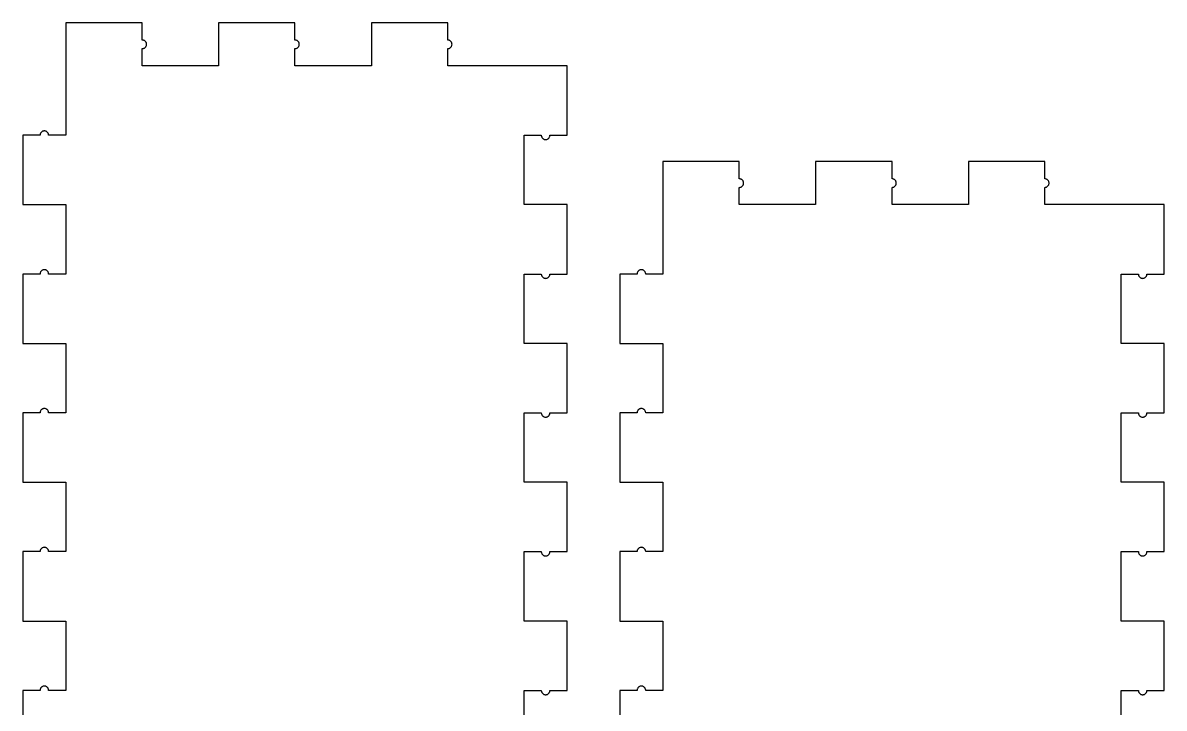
# Model space of a CAD drawing. Header units: metres. Extents: x -3 to 302, y -3 to 183.
# Drawn here: x 219.9 to 302.1, y 133.7 to 183.1 of the extents above; entities that cross this region are included whole.
import ezdxf

# ---------------------------------------------------------------- set-up
doc = ezdxf.new("R2010")
doc.units = ezdxf.units.M

msp = doc.modelspace()

# ---------------------------------------------------------------- linework, layer by layer
for p, q in [((228.5, 183.1), (223, 183.1)), ((223, 183.1), (223, 175)), ((228.5, 181.86), (228.5, 183.1)), ((239.5, 183.1), (234, 183.1)), ((234, 183.1), (234, 180)), ((239.5, 181.86), (239.5, 183.1)), ((250.5, 183.1), (245, 183.1)), ((245, 183.1), (245, 180)), ((250.5, 181.86), (250.5, 183.1)), ((228.532, 181.858), (228.5, 181.86)), ((228.564, 181.853), (228.532, 181.858)), ((228.596, 181.845), (228.564, 181.853)), ((228.626, 181.833), (228.596, 181.845)), ((228.655, 181.818), (228.626, 181.833)), ((228.682, 181.801), (228.655, 181.818)), ((228.707, 181.78), (228.682, 181.801)), ((228.73, 181.757), (228.707, 181.78)), ((228.751, 181.732), (228.73, 181.757)), ((228.768, 181.705), (228.751, 181.732)), ((228.783, 181.676), (228.768, 181.705)), ((228.795, 181.646), (228.783, 181.676)), ((239.532, 181.858), (239.5, 181.86)), ((239.564, 181.853), (239.532, 181.858)), ((239.596, 181.845), (239.564, 181.853)), ((239.626, 181.833), (239.596, 181.845)), ((239.655, 181.818), (239.626, 181.833)), ((239.682, 181.801), (239.655, 181.818)), ((239.707, 181.78), (239.682, 181.801)), ((239.73, 181.757), (239.707, 181.78)), ((239.751, 181.732), (239.73, 181.757)), ((239.768, 181.705), (239.751, 181.732)), ((239.783, 181.676), (239.768, 181.705)), ((239.795, 181.646), (239.783, 181.676)), ((250.532, 181.858), (250.5, 181.86)), ((250.564, 181.853), (250.532, 181.858)), ((250.596, 181.845), (250.564, 181.853)), ((250.626, 181.833), (250.596, 181.845)), ((250.655, 181.818), (250.626, 181.833)), ((250.682, 181.801), (250.655, 181.818)), ((250.707, 181.78), (250.682, 181.801)), ((250.73, 181.757), (250.707, 181.78)), ((250.751, 181.732), (250.73, 181.757)), ((250.768, 181.705), (250.751, 181.732)), ((250.783, 181.676), (250.768, 181.705)), ((250.795, 181.646), (250.783, 181.676)), ((228.5, 181.24), (228.532, 181.242)), ((228.5, 180), (228.5, 181.24)), ((228.532, 181.242), (228.564, 181.247)), ((228.564, 181.247), (228.596, 181.255)), ((228.596, 181.255), (228.626, 181.267)), ((228.626, 181.267), (228.655, 181.282)), ((228.655, 181.282), (228.682, 181.299)), ((228.682, 181.299), (228.707, 181.32)), ((228.707, 181.32), (228.73, 181.343)), ((228.73, 181.343), (228.751, 181.368)), ((228.751, 181.368), (228.768, 181.395)), ((228.768, 181.395), (228.783, 181.424)), ((228.783, 181.424), (228.795, 181.454)), ((228.803, 181.614), (228.795, 181.646)), ((228.795, 181.454), (228.803, 181.486)), ((228.808, 181.582), (228.803, 181.614)), ((228.803, 181.486), (228.808, 181.518)), ((228.81, 181.55), (228.808, 181.582)), ((228.808, 181.518), (228.81, 181.55)), ((239.5, 181.24), (239.532, 181.242)), ((239.5, 180), (239.5, 181.24)), ((239.532, 181.242), (239.564, 181.247)), ((239.564, 181.247), (239.596, 181.255)), ((239.596, 181.255), (239.626, 181.267)), ((239.626, 181.267), (239.655, 181.282)), ((239.655, 181.282), (239.682, 181.299)), ((239.682, 181.299), (239.707, 181.32)), ((239.707, 181.32), (239.73, 181.343)), ((239.73, 181.343), (239.751, 181.368)), ((239.751, 181.368), (239.768, 181.395)), ((239.768, 181.395), (239.783, 181.424)), ((239.783, 181.424), (239.795, 181.454)), ((239.803, 181.614), (239.795, 181.646)), ((239.795, 181.454), (239.803, 181.486)), ((239.808, 181.582), (239.803, 181.614)), ((239.803, 181.486), (239.808, 181.518)), ((239.81, 181.55), (239.808, 181.582)), ((239.808, 181.518), (239.81, 181.55)), ((250.5, 181.24), (250.532, 181.242)), ((250.5, 180), (250.5, 181.24)), ((250.532, 181.242), (250.564, 181.247)), ((250.564, 181.247), (250.596, 181.255)), ((250.596, 181.255), (250.626, 181.267)), ((250.626, 181.267), (250.655, 181.282)), ((250.655, 181.282), (250.682, 181.299)), ((250.682, 181.299), (250.707, 181.32)), ((250.707, 181.32), (250.73, 181.343)), ((250.73, 181.343), (250.751, 181.368)), ((250.751, 181.368), (250.768, 181.395)), ((250.768, 181.395), (250.783, 181.424)), ((250.783, 181.424), (250.795, 181.454)), ((250.803, 181.614), (250.795, 181.646)), ((250.795, 181.454), (250.803, 181.486)), ((250.808, 181.582), (250.803, 181.614)), ((250.803, 181.486), (250.808, 181.518)), ((250.81, 181.55), (250.808, 181.582)), ((250.808, 181.518), (250.81, 181.55)), ((234, 180), (228.5, 180)), ((245, 180), (239.5, 180)), ((259.1, 180), (250.5, 180)), ((259.1, 175), (259.1, 180)), ((221.155, 175.096), (221.147, 175.064)), ((221.167, 175.126), (221.155, 175.096)), ((221.182, 175.155), (221.167, 175.126)), ((221.199, 175.182), (221.182, 175.155)), ((221.22, 175.207), (221.199, 175.182)), ((221.243, 175.23), (221.22, 175.207)), ((221.268, 175.251), (221.243, 175.23)), ((221.295, 175.268), (221.268, 175.251)), ((221.324, 175.283), (221.295, 175.268)), ((221.354, 175.295), (221.324, 175.283)), ((221.386, 175.303), (221.354, 175.295)), ((221.418, 175.308), (221.386, 175.303)), ((221.45, 175.31), (221.418, 175.308)), ((221.482, 175.308), (221.45, 175.31)), ((221.514, 175.303), (221.482, 175.308)), ((221.546, 175.295), (221.514, 175.303)), ((221.576, 175.283), (221.546, 175.295)), ((221.605, 175.268), (221.576, 175.283)), ((221.632, 175.251), (221.605, 175.268)), ((221.657, 175.23), (221.632, 175.251)), ((221.68, 175.207), (221.657, 175.23)), ((221.701, 175.182), (221.68, 175.207)), ((221.718, 175.155), (221.701, 175.182)), ((221.733, 175.126), (221.718, 175.155)), ((221.745, 175.096), (221.733, 175.126)), ((221.753, 175.064), (221.745, 175.096)), ((221.14, 175), (219.9, 175)), ((219.9, 175), (219.9, 170)), ((221.142, 175.032), (221.14, 175)), ((221.147, 175.064), (221.142, 175.032)), ((221.758, 175.032), (221.753, 175.064)), ((221.76, 175), (221.758, 175.032)), ((223, 175), (221.76, 175)), ((256, 170), (256, 175)), ((256, 175), (257.24, 175)), ((257.24, 175), (257.242, 174.968)), ((257.242, 174.968), (257.247, 174.936)), ((257.247, 174.936), (257.255, 174.904)), ((257.255, 174.904), (257.267, 174.874)), ((257.267, 174.874), (257.282, 174.845)), ((257.282, 174.845), (257.299, 174.818)), ((257.299, 174.818), (257.32, 174.793)), ((257.32, 174.793), (257.343, 174.77)), ((257.343, 174.77), (257.368, 174.749)), ((257.368, 174.749), (257.395, 174.732)), ((257.395, 174.732), (257.424, 174.717)), ((257.424, 174.717), (257.454, 174.705)), ((257.454, 174.705), (257.486, 174.697)), ((257.486, 174.697), (257.518, 174.692)), ((257.518, 174.692), (257.55, 174.69)), ((257.55, 174.69), (257.582, 174.692)), ((257.582, 174.692), (257.614, 174.697)), ((257.614, 174.697), (257.646, 174.705)), ((257.646, 174.705), (257.676, 174.717)), ((257.676, 174.717), (257.705, 174.732)), ((257.705, 174.732), (257.732, 174.749)), ((257.732, 174.749), (257.757, 174.77)), ((257.757, 174.77), (257.78, 174.793)), ((257.78, 174.793), (257.801, 174.818)), ((257.801, 174.818), (257.818, 174.845)), ((257.818, 174.845), (257.833, 174.874)), ((257.833, 174.874), (257.845, 174.904)), ((257.845, 174.904), (257.853, 174.936)), ((257.853, 174.936), (257.858, 174.968)), ((257.858, 174.968), (257.86, 175)), ((257.86, 175), (259.1, 175)), ((271.5, 173.1), (266, 173.1)), ((266, 173.1), (266, 165)), ((271.5, 171.86), (271.5, 173.1)), ((282.5, 173.1), (277, 173.1)), ((277, 173.1), (277, 170)), ((282.5, 171.86), (282.5, 173.1)), ((293.5, 173.1), (288, 173.1)), ((288, 173.1), (288, 170)), ((293.5, 171.86), (293.5, 173.1)), ((271.532, 171.858), (271.5, 171.86)), ((271.564, 171.853), (271.532, 171.858)), ((271.596, 171.845), (271.564, 171.853)), ((271.626, 171.833), (271.596, 171.845)), ((271.655, 171.818), (271.626, 171.833)), ((271.682, 171.801), (271.655, 171.818)), ((271.707, 171.78), (271.682, 171.801)), ((282.532, 171.858), (282.5, 171.86)), ((282.564, 171.853), (282.532, 171.858)), ((282.596, 171.845), (282.564, 171.853)), ((282.626, 171.833), (282.596, 171.845)), ((282.655, 171.818), (282.626, 171.833)), ((282.682, 171.801), (282.655, 171.818)), ((282.707, 171.78), (282.682, 171.801)), ((293.532, 171.858), (293.5, 171.86)), ((293.564, 171.853), (293.532, 171.858)), ((293.596, 171.845), (293.564, 171.853)), ((293.626, 171.833), (293.596, 171.845)), ((293.655, 171.818), (293.626, 171.833)), ((293.682, 171.801), (293.655, 171.818)), ((293.707, 171.78), (293.682, 171.801)), ((271.5, 171.24), (271.532, 171.242)), ((271.5, 170), (271.5, 171.24)), ((271.532, 171.242), (271.564, 171.247)), ((271.564, 171.247), (271.596, 171.255)), ((271.596, 171.255), (271.626, 171.267)), ((271.626, 171.267), (271.655, 171.282)), ((271.655, 171.282), (271.682, 171.299)), ((271.682, 171.299), (271.707, 171.32)), ((271.73, 171.757), (271.707, 171.78)), ((271.707, 171.32), (271.73, 171.343)), ((271.751, 171.732), (271.73, 171.757)), ((271.73, 171.343), (271.751, 171.368)), ((271.768, 171.705), (271.751, 171.732)), ((271.751, 171.368), (271.768, 171.395)), ((271.783, 171.676), (271.768, 171.705)), ((271.768, 171.395), (271.783, 171.424)), ((271.795, 171.646), (271.783, 171.676)), ((271.783, 171.424), (271.795, 171.454)), ((271.803, 171.614), (271.795, 171.646)), ((271.795, 171.454), (271.803, 171.486)), ((271.808, 171.582), (271.803, 171.614)), ((271.803, 171.486), (271.808, 171.518)), ((271.81, 171.55), (271.808, 171.582)), ((271.808, 171.518), (271.81, 171.55)), ((282.5, 171.24), (282.532, 171.242)), ((282.5, 170), (282.5, 171.24)), ((282.532, 171.242), (282.564, 171.247)), ((282.564, 171.247), (282.596, 171.255)), ((282.596, 171.255), (282.626, 171.267)), ((282.626, 171.267), (282.655, 171.282)), ((282.655, 171.282), (282.682, 171.299)), ((282.682, 171.299), (282.707, 171.32)), ((282.73, 171.757), (282.707, 171.78)), ((282.707, 171.32), (282.73, 171.343)), ((282.751, 171.732), (282.73, 171.757)), ((282.73, 171.343), (282.751, 171.368)), ((282.768, 171.705), (282.751, 171.732)), ((282.751, 171.368), (282.768, 171.395)), ((282.783, 171.676), (282.768, 171.705)), ((282.768, 171.395), (282.783, 171.424)), ((282.795, 171.646), (282.783, 171.676)), ((282.783, 171.424), (282.795, 171.454)), ((282.803, 171.614), (282.795, 171.646)), ((282.795, 171.454), (282.803, 171.486)), ((282.808, 171.582), (282.803, 171.614)), ((282.803, 171.486), (282.808, 171.518)), ((282.81, 171.55), (282.808, 171.582)), ((282.808, 171.518), (282.81, 171.55)), ((293.5, 171.24), (293.532, 171.242)), ((293.5, 170), (293.5, 171.24)), ((293.532, 171.242), (293.564, 171.247)), ((293.564, 171.247), (293.596, 171.255)), ((293.596, 171.255), (293.626, 171.267)), ((293.626, 171.267), (293.655, 171.282)), ((293.655, 171.282), (293.682, 171.299)), ((293.682, 171.299), (293.707, 171.32)), ((293.73, 171.757), (293.707, 171.78)), ((293.707, 171.32), (293.73, 171.343)), ((293.751, 171.732), (293.73, 171.757)), ((293.73, 171.343), (293.751, 171.368)), ((293.768, 171.705), (293.751, 171.732)), ((293.751, 171.368), (293.768, 171.395)), ((293.783, 171.676), (293.768, 171.705)), ((293.768, 171.395), (293.783, 171.424)), ((293.795, 171.646), (293.783, 171.676)), ((293.783, 171.424), (293.795, 171.454)), ((293.803, 171.614), (293.795, 171.646)), ((293.795, 171.454), (293.803, 171.486)), ((293.808, 171.582), (293.803, 171.614)), ((293.803, 171.486), (293.808, 171.518)), ((293.81, 171.55), (293.808, 171.582)), ((293.808, 171.518), (293.81, 171.55)), ((219.9, 170), (223, 170)), ((223, 170), (223, 165)), ((259.1, 170), (256, 170)), ((259.1, 165), (259.1, 170)), ((277, 170), (271.5, 170)), ((288, 170), (282.5, 170)), ((302.1, 170), (293.5, 170)), ((302.1, 165), (302.1, 170)), ((221.243, 165.23), (221.22, 165.207)), ((221.268, 165.251), (221.243, 165.23)), ((221.295, 165.268), (221.268, 165.251)), ((221.324, 165.283), (221.295, 165.268)), ((221.354, 165.295), (221.324, 165.283)), ((221.386, 165.303), (221.354, 165.295)), ((221.418, 165.308), (221.386, 165.303)), ((221.45, 165.31), (221.418, 165.308)), ((221.482, 165.308), (221.45, 165.31)), ((221.514, 165.303), (221.482, 165.308)), ((221.546, 165.295), (221.514, 165.303)), ((221.576, 165.283), (221.546, 165.295)), ((221.605, 165.268), (221.576, 165.283)), ((221.632, 165.251), (221.605, 165.268)), ((221.657, 165.23), (221.632, 165.251)), ((221.68, 165.207), (221.657, 165.23)), ((264.243, 165.23), (264.22, 165.207)), ((264.268, 165.251), (264.243, 165.23)), ((264.295, 165.268), (264.268, 165.251)), ((264.324, 165.283), (264.295, 165.268)), ((264.354, 165.295), (264.324, 165.283)), ((264.386, 165.303), (264.354, 165.295)), ((264.418, 165.308), (264.386, 165.303)), ((264.45, 165.31), (264.418, 165.308)), ((264.482, 165.308), (264.45, 165.31)), ((264.514, 165.303), (264.482, 165.308)), ((264.546, 165.295), (264.514, 165.303)), ((264.576, 165.283), (264.546, 165.295)), ((264.605, 165.268), (264.576, 165.283)), ((264.632, 165.251), (264.605, 165.268)), ((264.657, 165.23), (264.632, 165.251)), ((264.68, 165.207), (264.657, 165.23)), ((221.14, 165), (219.9, 165)), ((219.9, 165), (219.9, 160)), ((221.142, 165.032), (221.14, 165)), ((221.147, 165.064), (221.142, 165.032)), ((221.155, 165.096), (221.147, 165.064)), ((221.167, 165.126), (221.155, 165.096)), ((221.182, 165.155), (221.167, 165.126)), ((221.199, 165.182), (221.182, 165.155)), ((221.22, 165.207), (221.199, 165.182)), ((221.701, 165.182), (221.68, 165.207)), ((221.718, 165.155), (221.701, 165.182)), ((221.733, 165.126), (221.718, 165.155)), ((221.745, 165.096), (221.733, 165.126)), ((221.753, 165.064), (221.745, 165.096)), ((221.758, 165.032), (221.753, 165.064)), ((221.76, 165), (221.758, 165.032)), ((223, 165), (221.76, 165)), ((256, 160), (256, 165)), ((256, 165), (257.24, 165)), ((257.24, 165), (257.242, 164.968)), ((257.242, 164.968), (257.247, 164.936)), ((257.247, 164.936), (257.255, 164.904)), ((257.255, 164.904), (257.267, 164.874)), ((257.267, 164.874), (257.282, 164.845)), ((257.282, 164.845), (257.299, 164.818)), ((257.299, 164.818), (257.32, 164.793)), ((257.32, 164.793), (257.343, 164.77)), ((257.343, 164.77), (257.368, 164.749)), ((257.368, 164.749), (257.395, 164.732)), ((257.395, 164.732), (257.424, 164.717)), ((257.424, 164.717), (257.454, 164.705)), ((257.454, 164.705), (257.486, 164.697)), ((257.486, 164.697), (257.518, 164.692)), ((257.518, 164.692), (257.55, 164.69)), ((257.55, 164.69), (257.582, 164.692)), ((257.582, 164.692), (257.614, 164.697)), ((257.614, 164.697), (257.646, 164.705)), ((257.646, 164.705), (257.676, 164.717)), ((257.676, 164.717), (257.705, 164.732)), ((257.705, 164.732), (257.732, 164.749)), ((257.732, 164.749), (257.757, 164.77)), ((257.757, 164.77), (257.78, 164.793)), ((257.78, 164.793), (257.801, 164.818)), ((257.801, 164.818), (257.818, 164.845)), ((257.818, 164.845), (257.833, 164.874)), ((257.833, 164.874), (257.845, 164.904)), ((257.845, 164.904), (257.853, 164.936)), ((257.853, 164.936), (257.858, 164.968)), ((257.858, 164.968), (257.86, 165)), ((257.86, 165), (259.1, 165)), ((264.14, 165), (262.9, 165)), ((262.9, 165), (262.9, 160)), ((264.142, 165.032), (264.14, 165)), ((264.147, 165.064), (264.142, 165.032)), ((264.155, 165.096), (264.147, 165.064)), ((264.167, 165.126), (264.155, 165.096)), ((264.182, 165.155), (264.167, 165.126)), ((264.199, 165.182), (264.182, 165.155)), ((264.22, 165.207), (264.199, 165.182)), ((264.701, 165.182), (264.68, 165.207)), ((264.718, 165.155), (264.701, 165.182)), ((264.733, 165.126), (264.718, 165.155)), ((264.745, 165.096), (264.733, 165.126)), ((264.753, 165.064), (264.745, 165.096)), ((264.758, 165.032), (264.753, 165.064)), ((264.76, 165), (264.758, 165.032)), ((266, 165), (264.76, 165)), ((299, 160), (299, 165)), ((299, 165), (300.24, 165)), ((300.24, 165), (300.242, 164.968)), ((300.242, 164.968), (300.247, 164.936)), ((300.247, 164.936), (300.255, 164.904)), ((300.255, 164.904), (300.267, 164.874)), ((300.267, 164.874), (300.282, 164.845)), ((300.282, 164.845), (300.299, 164.818)), ((300.299, 164.818), (300.32, 164.793)), ((300.32, 164.793), (300.343, 164.77)), ((300.343, 164.77), (300.368, 164.749)), ((300.368, 164.749), (300.395, 164.732)), ((300.395, 164.732), (300.424, 164.717)), ((300.424, 164.717), (300.454, 164.705)), ((300.454, 164.705), (300.486, 164.697)), ((300.486, 164.697), (300.518, 164.692)), ((300.518, 164.692), (300.55, 164.69)), ((300.55, 164.69), (300.582, 164.692)), ((300.582, 164.692), (300.614, 164.697)), ((300.614, 164.697), (300.646, 164.705)), ((300.646, 164.705), (300.676, 164.717)), ((300.676, 164.717), (300.705, 164.732)), ((300.705, 164.732), (300.732, 164.749)), ((300.732, 164.749), (300.757, 164.77)), ((300.757, 164.77), (300.78, 164.793)), ((300.78, 164.793), (300.801, 164.818)), ((300.801, 164.818), (300.818, 164.845)), ((300.818, 164.845), (300.833, 164.874)), ((300.833, 164.874), (300.845, 164.904)), ((300.845, 164.904), (300.853, 164.936)), ((300.853, 164.936), (300.858, 164.968)), ((300.858, 164.968), (300.86, 165)), ((300.86, 165), (302.1, 165)), ((219.9, 160), (223, 160)), ((223, 160), (223, 155)), ((259.1, 160), (256, 160)), ((259.1, 155), (259.1, 160)), ((262.9, 160), (266, 160)), ((266, 160), (266, 155)), ((302.1, 160), (299, 160)), ((302.1, 155), (302.1, 160)), ((221.14, 155), (219.9, 155)), ((219.9, 155), (219.9, 150)), ((221.142, 155.032), (221.14, 155)), ((221.147, 155.064), (221.142, 155.032)), ((221.155, 155.096), (221.147, 155.064)), ((221.167, 155.126), (221.155, 155.096)), ((221.182, 155.155), (221.167, 155.126)), ((221.199, 155.182), (221.182, 155.155)), ((221.22, 155.207), (221.199, 155.182)), ((221.243, 155.23), (221.22, 155.207)), ((221.268, 155.251), (221.243, 155.23)), ((221.295, 155.268), (221.268, 155.251)), ((221.324, 155.283), (221.295, 155.268)), ((221.354, 155.295), (221.324, 155.283)), ((221.386, 155.303), (221.354, 155.295)), ((221.418, 155.308), (221.386, 155.303)), ((221.45, 155.31), (221.418, 155.308)), ((221.482, 155.308), (221.45, 155.31)), ((221.514, 155.303), (221.482, 155.308)), ((221.546, 155.295), (221.514, 155.303)), ((221.576, 155.283), (221.546, 155.295)), ((221.605, 155.268), (221.576, 155.283)), ((221.632, 155.251), (221.605, 155.268)), ((221.657, 155.23), (221.632, 155.251)), ((221.68, 155.207), (221.657, 155.23)), ((221.701, 155.182), (221.68, 155.207)), ((221.718, 155.155), (221.701, 155.182)), ((221.733, 155.126), (221.718, 155.155)), ((221.745, 155.096), (221.733, 155.126)), ((221.753, 155.064), (221.745, 155.096)), ((221.758, 155.032), (221.753, 155.064)), ((221.76, 155), (221.758, 155.032)), ((223, 155), (221.76, 155)), ((256, 150), (256, 155)), ((256, 155), (257.24, 155)), ((257.24, 155), (257.242, 154.968)), ((257.242, 154.968), (257.247, 154.936)), ((257.247, 154.936), (257.255, 154.904)), ((257.255, 154.904), (257.267, 154.874)), ((257.267, 154.874), (257.282, 154.845)), ((257.282, 154.845), (257.299, 154.818)), ((257.299, 154.818), (257.32, 154.793)), ((257.32, 154.793), (257.343, 154.77)), ((257.343, 154.77), (257.368, 154.749)), ((257.368, 154.749), (257.395, 154.732)), ((257.395, 154.732), (257.424, 154.717)), ((257.424, 154.717), (257.454, 154.705)), ((257.454, 154.705), (257.486, 154.697)), ((257.486, 154.697), (257.518, 154.692)), ((257.518, 154.692), (257.55, 154.69)), ((257.55, 154.69), (257.582, 154.692)), ((257.582, 154.692), (257.614, 154.697)), ((257.614, 154.697), (257.646, 154.705)), ((257.646, 154.705), (257.676, 154.717)), ((257.676, 154.717), (257.705, 154.732)), ((257.705, 154.732), (257.732, 154.749)), ((257.732, 154.749), (257.757, 154.77)), ((257.757, 154.77), (257.78, 154.793)), ((257.78, 154.793), (257.801, 154.818)), ((257.801, 154.818), (257.818, 154.845)), ((257.818, 154.845), (257.833, 154.874)), ((257.833, 154.874), (257.845, 154.904)), ((257.845, 154.904), (257.853, 154.936)), ((257.853, 154.936), (257.858, 154.968)), ((257.858, 154.968), (257.86, 155)), ((257.86, 155), (259.1, 155)), ((264.14, 155), (262.9, 155)), ((262.9, 155), (262.9, 150)), ((264.142, 155.032), (264.14, 155)), ((264.147, 155.064), (264.142, 155.032)), ((264.155, 155.096), (264.147, 155.064)), ((264.167, 155.126), (264.155, 155.096)), ((264.182, 155.155), (264.167, 155.126)), ((264.199, 155.182), (264.182, 155.155)), ((264.22, 155.207), (264.199, 155.182)), ((264.243, 155.23), (264.22, 155.207)), ((264.268, 155.251), (264.243, 155.23)), ((264.295, 155.268), (264.268, 155.251)), ((264.324, 155.283), (264.295, 155.268)), ((264.354, 155.295), (264.324, 155.283)), ((264.386, 155.303), (264.354, 155.295)), ((264.418, 155.308), (264.386, 155.303)), ((264.45, 155.31), (264.418, 155.308)), ((264.482, 155.308), (264.45, 155.31)), ((264.514, 155.303), (264.482, 155.308)), ((264.546, 155.295), (264.514, 155.303)), ((264.576, 155.283), (264.546, 155.295)), ((264.605, 155.268), (264.576, 155.283)), ((264.632, 155.251), (264.605, 155.268)), ((264.657, 155.23), (264.632, 155.251)), ((264.68, 155.207), (264.657, 155.23)), ((264.701, 155.182), (264.68, 155.207)), ((264.718, 155.155), (264.701, 155.182)), ((264.733, 155.126), (264.718, 155.155)), ((264.745, 155.096), (264.733, 155.126)), ((264.753, 155.064), (264.745, 155.096)), ((264.758, 155.032), (264.753, 155.064)), ((264.76, 155), (264.758, 155.032)), ((266, 155), (264.76, 155)), ((299, 150), (299, 155)), ((299, 155), (300.24, 155)), ((300.24, 155), (300.242, 154.968)), ((300.242, 154.968), (300.247, 154.936)), ((300.247, 154.936), (300.255, 154.904)), ((300.255, 154.904), (300.267, 154.874)), ((300.267, 154.874), (300.282, 154.845)), ((300.282, 154.845), (300.299, 154.818)), ((300.299, 154.818), (300.32, 154.793)), ((300.32, 154.793), (300.343, 154.77)), ((300.343, 154.77), (300.368, 154.749)), ((300.368, 154.749), (300.395, 154.732)), ((300.395, 154.732), (300.424, 154.717)), ((300.424, 154.717), (300.454, 154.705)), ((300.454, 154.705), (300.486, 154.697)), ((300.486, 154.697), (300.518, 154.692)), ((300.518, 154.692), (300.55, 154.69)), ((300.55, 154.69), (300.582, 154.692)), ((300.582, 154.692), (300.614, 154.697)), ((300.614, 154.697), (300.646, 154.705)), ((300.646, 154.705), (300.676, 154.717)), ((300.676, 154.717), (300.705, 154.732)), ((300.705, 154.732), (300.732, 154.749)), ((300.732, 154.749), (300.757, 154.77)), ((300.757, 154.77), (300.78, 154.793)), ((300.78, 154.793), (300.801, 154.818)), ((300.801, 154.818), (300.818, 154.845)), ((300.818, 154.845), (300.833, 154.874)), ((300.833, 154.874), (300.845, 154.904)), ((300.845, 154.904), (300.853, 154.936)), ((300.853, 154.936), (300.858, 154.968)), ((300.858, 154.968), (300.86, 155)), ((300.86, 155), (302.1, 155)), ((219.9, 150), (223, 150)), ((223, 150), (223, 145)), ((259.1, 150), (256, 150)), ((259.1, 145), (259.1, 150)), ((262.9, 150), (266, 150)), ((266, 150), (266, 145)), ((302.1, 150), (299, 150)), ((302.1, 145), (302.1, 150)), ((221.14, 145), (219.9, 145)), ((219.9, 145), (219.9, 140)), ((221.142, 145.032), (221.14, 145)), ((221.147, 145.064), (221.142, 145.032)), ((221.155, 145.096), (221.147, 145.064)), ((221.167, 145.126), (221.155, 145.096)), ((221.182, 145.155), (221.167, 145.126)), ((221.199, 145.182), (221.182, 145.155)), ((221.22, 145.207), (221.199, 145.182)), ((221.243, 145.23), (221.22, 145.207)), ((221.268, 145.251), (221.243, 145.23)), ((221.295, 145.268), (221.268, 145.251)), ((221.324, 145.283), (221.295, 145.268)), ((221.354, 145.295), (221.324, 145.283)), ((221.386, 145.303), (221.354, 145.295)), ((221.418, 145.308), (221.386, 145.303)), ((221.45, 145.31), (221.418, 145.308)), ((221.482, 145.308), (221.45, 145.31)), ((221.514, 145.303), (221.482, 145.308)), ((221.546, 145.295), (221.514, 145.303)), ((221.576, 145.283), (221.546, 145.295)), ((221.605, 145.268), (221.576, 145.283)), ((221.632, 145.251), (221.605, 145.268)), ((221.657, 145.23), (221.632, 145.251)), ((221.68, 145.207), (221.657, 145.23)), ((221.701, 145.182), (221.68, 145.207)), ((221.718, 145.155), (221.701, 145.182)), ((221.733, 145.126), (221.718, 145.155)), ((221.745, 145.096), (221.733, 145.126)), ((221.753, 145.064), (221.745, 145.096)), ((221.758, 145.032), (221.753, 145.064)), ((221.76, 145), (221.758, 145.032)), ((223, 145), (221.76, 145)), ((256, 140), (256, 145)), ((256, 145), (257.24, 145)), ((257.24, 145), (257.242, 144.968)), ((257.242, 144.968), (257.247, 144.936)), ((257.247, 144.936), (257.255, 144.904)), ((257.255, 144.904), (257.267, 144.874)), ((257.267, 144.874), (257.282, 144.845)), ((257.282, 144.845), (257.299, 144.818)), ((257.299, 144.818), (257.32, 144.793)), ((257.32, 144.793), (257.343, 144.77)), ((257.343, 144.77), (257.368, 144.749)), ((257.368, 144.749), (257.395, 144.732)), ((257.395, 144.732), (257.424, 144.717)), ((257.424, 144.717), (257.454, 144.705)), ((257.454, 144.705), (257.486, 144.697)), ((257.486, 144.697), (257.518, 144.692)), ((257.518, 144.692), (257.55, 144.69)), ((257.55, 144.69), (257.582, 144.692)), ((257.582, 144.692), (257.614, 144.697)), ((257.614, 144.697), (257.646, 144.705)), ((257.646, 144.705), (257.676, 144.717)), ((257.676, 144.717), (257.705, 144.732)), ((257.705, 144.732), (257.732, 144.749)), ((257.732, 144.749), (257.757, 144.77)), ((257.757, 144.77), (257.78, 144.793)), ((257.78, 144.793), (257.801, 144.818)), ((257.801, 144.818), (257.818, 144.845)), ((257.818, 144.845), (257.833, 144.874)), ((257.833, 144.874), (257.845, 144.904)), ((257.845, 144.904), (257.853, 144.936)), ((257.853, 144.936), (257.858, 144.968)), ((257.858, 144.968), (257.86, 145)), ((257.86, 145), (259.1, 145)), ((264.14, 145), (262.9, 145)), ((262.9, 145), (262.9, 140)), ((264.142, 145.032), (264.14, 145)), ((264.147, 145.064), (264.142, 145.032)), ((264.155, 145.096), (264.147, 145.064)), ((264.167, 145.126), (264.155, 145.096)), ((264.182, 145.155), (264.167, 145.126)), ((264.199, 145.182), (264.182, 145.155)), ((264.22, 145.207), (264.199, 145.182)), ((264.243, 145.23), (264.22, 145.207)), ((264.268, 145.251), (264.243, 145.23)), ((264.295, 145.268), (264.268, 145.251)), ((264.324, 145.283), (264.295, 145.268)), ((264.354, 145.295), (264.324, 145.283)), ((264.386, 145.303), (264.354, 145.295)), ((264.418, 145.308), (264.386, 145.303)), ((264.45, 145.31), (264.418, 145.308)), ((264.482, 145.308), (264.45, 145.31)), ((264.514, 145.303), (264.482, 145.308)), ((264.546, 145.295), (264.514, 145.303)), ((264.576, 145.283), (264.546, 145.295)), ((264.605, 145.268), (264.576, 145.283)), ((264.632, 145.251), (264.605, 145.268)), ((264.657, 145.23), (264.632, 145.251)), ((264.68, 145.207), (264.657, 145.23)), ((264.701, 145.182), (264.68, 145.207)), ((264.718, 145.155), (264.701, 145.182)), ((264.733, 145.126), (264.718, 145.155)), ((264.745, 145.096), (264.733, 145.126)), ((264.753, 145.064), (264.745, 145.096)), ((264.758, 145.032), (264.753, 145.064)), ((264.76, 145), (264.758, 145.032)), ((266, 145), (264.76, 145)), ((299, 140), (299, 145)), ((299, 145), (300.24, 145)), ((300.24, 145), (300.242, 144.968)), ((300.242, 144.968), (300.247, 144.936)), ((300.247, 144.936), (300.255, 144.904)), ((300.255, 144.904), (300.267, 144.874)), ((300.267, 144.874), (300.282, 144.845)), ((300.282, 144.845), (300.299, 144.818)), ((300.299, 144.818), (300.32, 144.793)), ((300.32, 144.793), (300.343, 144.77)), ((300.343, 144.77), (300.368, 144.749)), ((300.368, 144.749), (300.395, 144.732)), ((300.395, 144.732), (300.424, 144.717)), ((300.424, 144.717), (300.454, 144.705)), ((300.454, 144.705), (300.486, 144.697)), ((300.486, 144.697), (300.518, 144.692)), ((300.518, 144.692), (300.55, 144.69)), ((300.55, 144.69), (300.582, 144.692)), ((300.582, 144.692), (300.614, 144.697)), ((300.614, 144.697), (300.646, 144.705)), ((300.646, 144.705), (300.676, 144.717)), ((300.676, 144.717), (300.705, 144.732)), ((300.705, 144.732), (300.732, 144.749)), ((300.732, 144.749), (300.757, 144.77)), ((300.757, 144.77), (300.78, 144.793)), ((300.78, 144.793), (300.801, 144.818)), ((300.801, 144.818), (300.818, 144.845)), ((300.818, 144.845), (300.833, 144.874)), ((300.833, 144.874), (300.845, 144.904)), ((300.845, 144.904), (300.853, 144.936)), ((300.853, 144.936), (300.858, 144.968)), ((300.858, 144.968), (300.86, 145)), ((300.86, 145), (302.1, 145)), ((219.9, 140), (223, 140)), ((223, 140), (223, 135)), ((259.1, 140), (256, 140)), ((259.1, 135), (259.1, 140)), ((262.9, 140), (266, 140)), ((266, 140), (266, 135)), ((302.1, 140), (299, 140)), ((302.1, 135), (302.1, 140)), ((221.14, 135), (219.9, 135)), ((219.9, 135), (219.9, 130)), ((221.142, 135.032), (221.14, 135)), ((221.147, 135.064), (221.142, 135.032)), ((221.155, 135.096), (221.147, 135.064)), ((221.167, 135.126), (221.155, 135.096)), ((221.182, 135.155), (221.167, 135.126)), ((221.199, 135.182), (221.182, 135.155)), ((221.22, 135.207), (221.199, 135.182)), ((221.243, 135.23), (221.22, 135.207)), ((221.268, 135.251), (221.243, 135.23)), ((221.295, 135.268), (221.268, 135.251)), ((221.324, 135.283), (221.295, 135.268)), ((221.354, 135.295), (221.324, 135.283)), ((221.386, 135.303), (221.354, 135.295)), ((221.418, 135.308), (221.386, 135.303)), ((221.45, 135.31), (221.418, 135.308)), ((221.482, 135.308), (221.45, 135.31)), ((221.514, 135.303), (221.482, 135.308)), ((221.546, 135.295), (221.514, 135.303)), ((221.576, 135.283), (221.546, 135.295)), ((221.605, 135.268), (221.576, 135.283)), ((221.632, 135.251), (221.605, 135.268)), ((221.657, 135.23), (221.632, 135.251)), ((221.68, 135.207), (221.657, 135.23)), ((221.701, 135.182), (221.68, 135.207)), ((221.718, 135.155), (221.701, 135.182)), ((221.733, 135.126), (221.718, 135.155)), ((221.745, 135.096), (221.733, 135.126)), ((221.753, 135.064), (221.745, 135.096)), ((221.758, 135.032), (221.753, 135.064)), ((221.76, 135), (221.758, 135.032)), ((223, 135), (221.76, 135)), ((256, 130), (256, 135)), ((256, 135), (257.24, 135)), ((257.24, 135), (257.242, 134.968)), ((257.242, 134.968), (257.247, 134.936)), ((257.247, 134.936), (257.255, 134.904)), ((257.255, 134.904), (257.267, 134.874)), ((257.267, 134.874), (257.282, 134.845)), ((257.282, 134.845), (257.299, 134.818)), ((257.299, 134.818), (257.32, 134.793)), ((257.78, 134.793), (257.801, 134.818)), ((257.801, 134.818), (257.818, 134.845)), ((257.818, 134.845), (257.833, 134.874)), ((257.833, 134.874), (257.845, 134.904)), ((257.845, 134.904), (257.853, 134.936)), ((257.853, 134.936), (257.858, 134.968)), ((257.858, 134.968), (257.86, 135)), ((257.86, 135), (259.1, 135)), ((264.14, 135), (262.9, 135)), ((262.9, 135), (262.9, 130)), ((264.142, 135.032), (264.14, 135)), ((264.147, 135.064), (264.142, 135.032)), ((264.155, 135.096), (264.147, 135.064)), ((264.167, 135.126), (264.155, 135.096)), ((264.182, 135.155), (264.167, 135.126)), ((264.199, 135.182), (264.182, 135.155)), ((264.22, 135.207), (264.199, 135.182)), ((264.243, 135.23), (264.22, 135.207)), ((264.268, 135.251), (264.243, 135.23)), ((264.295, 135.268), (264.268, 135.251)), ((264.324, 135.283), (264.295, 135.268)), ((264.354, 135.295), (264.324, 135.283)), ((264.386, 135.303), (264.354, 135.295)), ((264.418, 135.308), (264.386, 135.303)), ((264.45, 135.31), (264.418, 135.308)), ((264.482, 135.308), (264.45, 135.31)), ((264.514, 135.303), (264.482, 135.308)), ((264.546, 135.295), (264.514, 135.303)), ((264.576, 135.283), (264.546, 135.295)), ((264.605, 135.268), (264.576, 135.283)), ((264.632, 135.251), (264.605, 135.268)), ((264.657, 135.23), (264.632, 135.251)), ((264.68, 135.207), (264.657, 135.23)), ((264.701, 135.182), (264.68, 135.207)), ((264.718, 135.155), (264.701, 135.182)), ((264.733, 135.126), (264.718, 135.155)), ((264.745, 135.096), (264.733, 135.126)), ((264.753, 135.064), (264.745, 135.096)), ((264.758, 135.032), (264.753, 135.064)), ((264.76, 135), (264.758, 135.032)), ((266, 135), (264.76, 135)), ((299, 130), (299, 135)), ((299, 135), (300.24, 135)), ((300.24, 135), (300.242, 134.968)), ((300.242, 134.968), (300.247, 134.936)), ((300.247, 134.936), (300.255, 134.904)), ((300.255, 134.904), (300.267, 134.874)), ((300.267, 134.874), (300.282, 134.845)), ((300.282, 134.845), (300.299, 134.818)), ((300.299, 134.818), (300.32, 134.793)), ((300.78, 134.793), (300.801, 134.818)), ((300.801, 134.818), (300.818, 134.845)), ((300.818, 134.845), (300.833, 134.874)), ((300.833, 134.874), (300.845, 134.904)), ((300.845, 134.904), (300.853, 134.936)), ((300.853, 134.936), (300.858, 134.968)), ((300.858, 134.968), (300.86, 135)), ((300.86, 135), (302.1, 135)), ((257.32, 134.793), (257.343, 134.77)), ((257.343, 134.77), (257.368, 134.749)), ((257.368, 134.749), (257.395, 134.732)), ((257.395, 134.732), (257.424, 134.717)), ((257.424, 134.717), (257.454, 134.705)), ((257.454, 134.705), (257.486, 134.697)), ((257.486, 134.697), (257.518, 134.692)), ((257.518, 134.692), (257.55, 134.69)), ((257.55, 134.69), (257.582, 134.692)), ((257.582, 134.692), (257.614, 134.697)), ((257.614, 134.697), (257.646, 134.705)), ((257.646, 134.705), (257.676, 134.717)), ((257.676, 134.717), (257.705, 134.732)), ((257.705, 134.732), (257.732, 134.749)), ((257.732, 134.749), (257.757, 134.77)), ((257.757, 134.77), (257.78, 134.793)), ((300.32, 134.793), (300.343, 134.77)), ((300.343, 134.77), (300.368, 134.749)), ((300.368, 134.749), (300.395, 134.732)), ((300.395, 134.732), (300.424, 134.717)), ((300.424, 134.717), (300.454, 134.705)), ((300.454, 134.705), (300.486, 134.697)), ((300.486, 134.697), (300.518, 134.692)), ((300.518, 134.692), (300.55, 134.69)), ((300.55, 134.69), (300.582, 134.692)), ((300.582, 134.692), (300.614, 134.697)), ((300.614, 134.697), (300.646, 134.705)), ((300.646, 134.705), (300.676, 134.717)), ((300.676, 134.717), (300.705, 134.732)), ((300.705, 134.732), (300.732, 134.749)), ((300.732, 134.749), (300.757, 134.77)), ((300.757, 134.77), (300.78, 134.793))]:
    msp.add_line(p, q)

doc.saveas('drawing.dxf')
